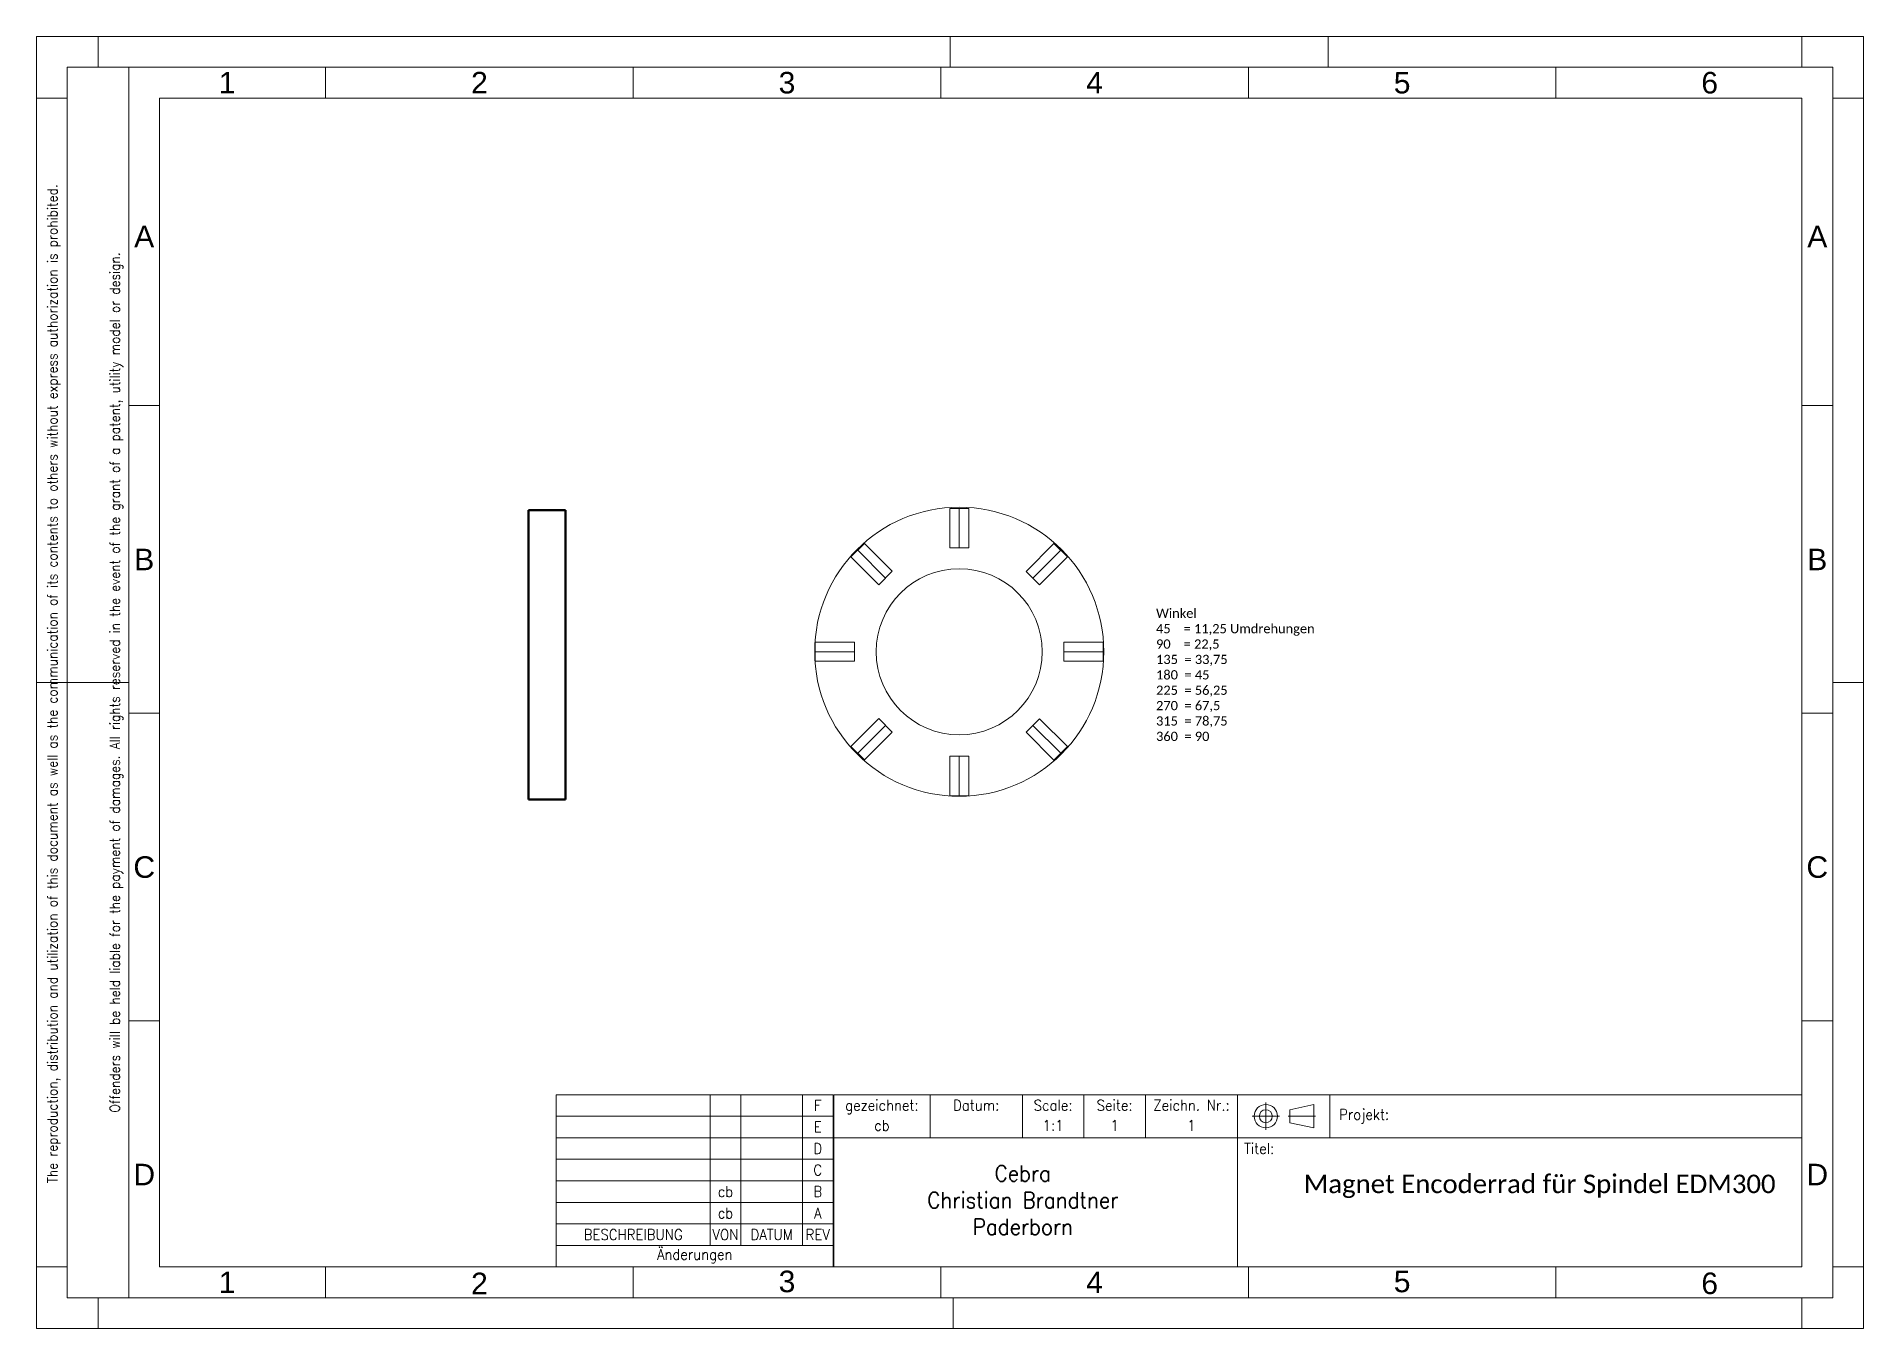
# Model space of a CAD drawing. Header units: millimetres. Extents: x 0 to 297, y -210 to 0.
import ezdxf
from ezdxf.enums import TextEntityAlignment as Align

# ---------------------------------------------------------------- set-up
doc = ezdxf.new("R2010")
doc.units = ezdxf.units.MM
doc.linetypes.add('ACAD_ISO10W100', pattern=[18, 12, -3, 0, -3])
doc.linetypes.add('DASHDOT2', pattern=[12.7, 6.35, -3.175, 0, -3.175])
doc.layers.get('0').update_dxf_attribs({"lineweight": 50, "true_color": 0xffffff})
for name, color, linetype, lineweight, true_color in [('9.1 Drawing sheet', 178, 'Continuous', 9, 0x000000), ('Bemassung', 5, 'Continuous', 13, 0x0000ff), ('Center', 1, 'ACAD_ISO10W100', 13, 0xff0000), ('Info', 178, 'Continuous', 13, 0x000000), ('Magnet', 96, 'Continuous', 13, 0x008000), ('Zeichnungsrahmen', 3, 'Continuous', 5, 0x00ff00)]:
    doc.layers.add(name, color=color, linetype=linetype, lineweight=lineweight, true_color=true_color)
doc.styles.add('textstyle100', font='Standard')
doc.styles.add('textstyle102', font='')
doc.styles.add('textstyle103', font='')
doc.styles.add('textstyle11', font='Standard')
doc.styles.add('textstyle12', font='')
doc.styles.add('textstyle13', font='')
doc.styles.add('textstyle14', font='')
doc.styles.add('textstyle15', font='')
doc.styles.add('textstyle16', font='')
doc.styles.add('textstyle17', font='')
doc.styles.add('textstyle18', font='')
doc.styles.add('textstyle19', font='')
doc.styles.add('textstyle20', font='')
doc.styles.add('textstyle21', font='')
doc.styles.add('textstyle22', font='')
doc.styles.add('textstyle23', font='')
doc.styles.add('textstyle24', font='')
doc.styles.add('textstyle25', font='')
doc.styles.add('textstyle26', font='')
doc.styles.add('textstyle27', font='')
doc.styles.add('textstyle28', font='')
doc.styles.add('textstyle29', font='')
doc.styles.add('textstyle30', font='')
doc.styles.add('textstyle31', font='')
doc.styles.add('textstyle32', font='standard')
doc.styles.add('textstyle33', font='standard')
doc.styles.add('textstyle34', font='Standard')
doc.styles.add('textstyle35', font='Standard')
doc.styles.add('textstyle36', font='Standard')
doc.styles.add('textstyle37', font='Standard')
doc.styles.add('textstyle38', font='Standard')
doc.styles.add('textstyle39', font='Standard')
doc.styles.add('textstyle40', font='Standard')
doc.styles.add('textstyle41', font='Standard')
doc.styles.add('textstyle42', font='Standard')
doc.styles.add('textstyle43', font='Standard')
doc.styles.add('textstyle44', font='Standard')
doc.styles.add('textstyle45', font='Standard')
doc.styles.add('textstyle46', font='Standard')
doc.styles.add('textstyle47', font='Standard')
doc.styles.add('textstyle48', font='Standard')
doc.styles.add('textstyle49', font='Standard')
doc.styles.add('textstyle50', font='Standard')
doc.styles.add('textstyle51', font='Standard')
doc.styles.add('textstyle52', font='Standard')
doc.styles.add('textstyle53', font='Standard')
doc.styles.add('textstyle54', font='Standard')
doc.styles.add('textstyle55', font='Standard')
doc.styles.add('textstyle56', font='Standard')
doc.styles.add('textstyle57', font='Standard')
doc.styles.add('textstyle58', font='Standard')
doc.styles.add('textstyle59', font='Standard')
doc.styles.add('textstyle60', font='Standard')
doc.styles.add('textstyle61', font='Standard')
doc.styles.add('textstyle62', font='Standard')
doc.styles.add('textstyle63', font='Standard')
doc.styles.add('textstyle64', font='Standard')
doc.styles.add('textstyle65', font='Standard')
doc.styles.add('textstyle66', font='Standard')
doc.styles.add('textstyle67', font='Standard')
doc.styles.add('textstyle68', font='Standard')
doc.styles.add('textstyle69', font='Standard')
doc.styles.add('textstyle70', font='Standard')
doc.styles.add('textstyle71', font='Standard')
doc.styles.add('textstyle72', font='Standard')
doc.styles.add('textstyle73', font='Standard')
doc.styles.add('textstyle74', font='Standard')
doc.styles.add('textstyle75', font='Standard')
doc.styles.add('textstyle76', font='Standard')
doc.styles.add('textstyle77', font='Standard')
doc.styles.add('textstyle78', font='Standard')
doc.styles.add('textstyle80', font='Standard')
doc.styles.add('textstyle83', font='Standard')
doc.styles.add('textstyle97', font='Standard')
doc.styles.get('textstyle102').set_extended_font_data('Carlito')
doc.styles.get('textstyle103').set_extended_font_data('Carlito')
doc.styles.get('textstyle12').set_extended_font_data('Arial')
doc.styles.get('textstyle13').set_extended_font_data('Arial')
doc.styles.get('textstyle14').set_extended_font_data('Arial')
doc.styles.get('textstyle15').set_extended_font_data('Arial')
doc.styles.get('textstyle16').set_extended_font_data('Arial')
doc.styles.get('textstyle17').set_extended_font_data('Arial')
doc.styles.get('textstyle18').set_extended_font_data('Arial')
doc.styles.get('textstyle19').set_extended_font_data('Arial')
doc.styles.get('textstyle20').set_extended_font_data('Arial')
doc.styles.get('textstyle21').set_extended_font_data('Arial')
doc.styles.get('textstyle22').set_extended_font_data('Arial')
doc.styles.get('textstyle23').set_extended_font_data('Arial')
doc.styles.get('textstyle24').set_extended_font_data('Arial')
doc.styles.get('textstyle25').set_extended_font_data('Arial')
doc.styles.get('textstyle26').set_extended_font_data('Arial')
doc.styles.get('textstyle27').set_extended_font_data('Arial')
doc.styles.get('textstyle28').set_extended_font_data('Arial')
doc.styles.get('textstyle29').set_extended_font_data('Arial')
doc.styles.get('textstyle30').set_extended_font_data('Arial')
doc.styles.get('textstyle31').set_extended_font_data('Arial')

# ---------------------------------------------------------------- blocks, each defined once
blk = doc.blocks.new('DIN-A4-Zeichnungsrahmen')
at = {"layer": 'Zeichnungsrahmen'}
for p, q in [((0, 210), (297, 210)), ((0, 0), (0, 210)), ((148.5, 205), (148.5, 210)), ((210, 205), (210, 210)), ((297, 210), (297, 0)), ((10, 205), (292, 205)), ((15, 5), (15, 205)), ((47, 200), (47, 205)), ((97, 200), (97, 205)), ((147, 200), (147, 205)), ((197, 200), (197, 205)), ((247, 200), (247, 205)), ((292, 10), (292, 205)), ((5, 200), (5, 10)), ((15.02, 150), (20, 150)), ((291.98, 150), (287, 150)), ((0, 105), (15, 105)), ((292, 105), (297, 105)), ((15.02, 100), (20, 100)), ((291.98, 100), (287, 100)), ((15.02, 50), (20, 50)), ((291.98, 50), (287, 50)), ((47, 10), (47, 5)), ((97, 10), (97, 5)), ((147, 10), (147, 5)), ((197, 10), (197, 5)), ((247, 10), (247, 5)), ((15, 5), (10, 5)), ((15, 5), (292, 5)), ((149, 5), (149, 0)), ((297, 0), (0, 0))]:
    blk.add_line(p, q, dxfattribs=at)
at = {"layer": 'Zeichnungsrahmen', "color": 7, "true_color": 0xffffff}
for p, q in [((297, 205), (297, 190)), ((20, 10), (20, 200)), ((20, 200), (287, 200)), ((287, 200), (287, 10)), ((287, 10), (20, 10))]:
    blk.add_line(p, q, dxfattribs=at)
at = {"layer": 'Zeichnungsrahmen'}
for points in [[(0, 200), (5, 200), (5, 205), (10, 205), (10, 210)], [(297, 200), (292, 200), (292, 205), (287, 205), (287, 210)], [(0, 10), (5, 10), (5, 5), (10, 5), (10, 0)], [(297, 10), (292, 10), (292, 5), (287, 5), (287, 0)]]:
    blk.add_lwpolyline(points, dxfattribs=at)
for s, style, p in [('1', 'textstyle14', (31, 202.5)), ('2', 'textstyle15', (72, 202.5)), ('3', 'textstyle16', (122, 202.5)), ('4', 'textstyle17', (172, 202.5)), ('5', 'textstyle13', (222, 202.5)), ('6', 'textstyle12', (272, 202.5)), ('A', 'textstyle18', (17.5, 177.5)), ('A', 'textstyle22', (289.5, 177.5)), ('B', 'textstyle19', (17.51, 125)), ('B', 'textstyle23', (289.49, 125)), ('C', 'textstyle20', (17.51, 75)), ('C', 'textstyle24', (289.49, 75)), ('D', 'textstyle21', (17.51, 25.02)), ('D', 'textstyle25', (289.49, 25.02)), ('1', 'textstyle28', (31, 7.5)), ('2', 'textstyle29', (72, 7.32)), ('3', 'textstyle30', (122, 7.64)), ('4', 'textstyle31', (172, 7.5)), ('5', 'textstyle27', (222, 7.64)), ('6', 'textstyle26', (272, 7.34))]:
    blk.add_text(s, height=3.5, dxfattribs=dict(at, style=style)).set_placement(p, align=Align.MIDDLE_CENTER)
at = {"layer": 'Zeichnungsrahmen', "char_height": 1.6, "width": 490.6779, "attachment_point": 5, "rotation": 90}
for s, insert, style in [('The reproduction, distribution and utilization of this document as well as the communication of its contents to others without express authorization is prohibited. ', (2.85, 104.79), 'textstyle32'), ('Offenders will be held liable for the payment of damages. All rights reserved in the event of the grant of a patent, utility model or design.', (13, 105), 'textstyle33')]:
    blk.add_mtext(s, dxfattribs=dict(at, insert=insert, style=style))
blk = doc.blocks.new('Logo')
at = {"layer": '9.1 Drawing sheet', "linetype": 'Continuous', "lineweight": 9, "insert": (-112.68, 10.5), "char_height": 2.6073, "width": 144.8522, "attachment_point": 2, "style": 'textstyle11'}
blk.add_mtext('Cebra\\PChristian Brandtner\\PPaderborn', dxfattribs=at)
blk = doc.blocks.new('Title block')
at = {"layer": '9.1 Drawing sheet'}
for p, q in [((-157.41, 28), (0, 28)), ((-157.41, 28), (-157.41, 0)), ((-141.74, 21), (-141.74, 28)), ((-126.74, 21), (-126.74, 28)), ((-116.74, 21), (-116.74, 28)), ((-106.74, 21), (-106.74, 28)), ((-91.74, 21), (-91.74, 28)), ((-76.74, 21), (-76.74, 28)), ((0, 0), (0, 28)), ((-157.41, 21), (0, 21)), ((-91.74, 0), (-91.74, 21)), ((-157.41, 0), (0, 0))]:
    blk.add_line(p, q, dxfattribs=at)
at = {"layer": '9.1 Drawing sheet', "color": 9, "linetype": 'DASHDOT2', "lineweight": 5, "true_color": 0xc0c0c0}
for p, q in [((-89.39, 24.5), (-84.94, 24.5)), ((-87.16, 22.28), (-87.16, 26.72)), ((-83.54, 24.5), (-79.09, 24.5))]:
    blk.add_line(p, q, dxfattribs=at)
at = {"layer": '9.1 Drawing sheet', "color": 9, "linetype": 'Continuous', "lineweight": 9, "true_color": 0xc0c0c0}
for p, q in [((-79.35, 26.4), (-83.28, 25.55)), ((-83.28, 25.55), (-83.28, 23.45)), ((-79.35, 26.4), (-79.35, 22.6)), ((-83.28, 23.45), (-79.35, 22.6))]:
    blk.add_line(p, q, dxfattribs=at)
for radius in [1.9, 1.05]:
    blk.add_circle((-87.16, 24.5), radius, dxfattribs=at)
at = {"layer": '9.1 Drawing sheet', "linetype": 'Continuous', "lineweight": 25}
blk.add_blockref('Logo', (-13.98, 6.01), dxfattribs=at)
at = {"layer": '9.1 Drawing sheet', "linetype": 'Continuous', "lineweight": 9, "width": 96.5681}
for s, insert, char_height, attachment_point, style in [('gezeichnet:', (-149.57, 27.15), 1.7382, 2, 'textstyle64'), ('Datum:', (-134.24, 27.15), 1.738, 2, 'textstyle65'), ('Scale:', (-121.74, 27.15), 1.738, 2, 'textstyle66'), ('Seite:', (-111.74, 27.15), 1.738, 2, 'textstyle67'), ('Zeichn. Nr.:', (-99.24, 27.15), 1.7382, 2, 'textstyle63'), ('Projekt:', (-75.25, 24.5), 1.738, 4, 'textstyle75'), ('Titel:', (-88.23, 20.11), 1.738, 2, 'textstyle76')]:
    blk.add_mtext(s, dxfattribs=dict(at, insert=insert, char_height=char_height, attachment_point=attachment_point, style=style))
at = {"layer": '9.1 Drawing sheet', "linetype": 'Continuous', "lineweight": 0}
for tag, height, style, p in [('5. Designed', 1.74, 'textstyle74', (-149.57, 23)), ('4. Drawing Date', 1.74, 'textstyle73', (-134.24, 23)), ('6. Scale', 1.74, 'textstyle72', (-121.74, 23)), ('7. Sheet', 1.74, 'textstyle71', (-111.74, 23)), ('3. Drawing No.', 1.74, 'textstyle70', (-99.24, 23)), ('2. Title', 2.54, 'textstyle68', (-45.87, 10.5))]:
    blk.add_attdef(tag, text='', height=height, dxfattribs=dict(at, style=style)).set_placement(p, align=Align.MIDDLE_CENTER)
at = {"layer": '9.1 Drawing sheet', "linetype": 'Continuous', "lineweight": 0, "style": 'textstyle69'}
blk.add_attdef('1. Customer/Project', text='', height=1.74, dxfattribs=at).set_placement((-49.84, 24.79), align=Align.MIDDLE_LEFT)
blk = doc.blocks.new('Revision block')
at = {"layer": '9.1 Drawing sheet'}
for p, q in [((-45, 28), (0, 28)), ((-45, 28), (-45, 0)), ((-20, 28), (-20, 3.5)), ((-15, 28), (-15, 3.5)), ((-5, 28), (-5, 3.5)), ((0, 28), (0, 0)), ((-45, 24.5), (0, 24.5)), ((-45, 21), (0, 21)), ((-45, 17.5), (0, 17.5)), ((-45, 14), (0, 14)), ((-45, 10.5), (0, 10.5)), ((-45, 7), (0, 7)), ((-45, 3.5), (0, 3.5)), ((-45, 0), (0, 0))]:
    blk.add_line(p, q, dxfattribs=at)
at = {"layer": '9.1 Drawing sheet', "linetype": 'Continuous', "lineweight": 0, "width": 96.5681, "attachment_point": 5}
for s, insert, char_height, style in [('F', (-2.5, 26.25), 1.74, 'textstyle41'), ('E', (-2.5, 22.75), 1.74, 'textstyle40'), ('D', (-2.5, 19.25), 1.74, 'textstyle39'), ('C', (-2.5, 15.75), 1.74, 'textstyle38'), ('B', (-2.5, 12.25), 1.74, 'textstyle37'), ('A', (-2.5, 8.75), 1.74, 'textstyle36'), ('BESCHREIBUNG', (-32.5, 5.25), 1.7382, 'textstyle54'), ('VON', (-17.5, 5.25), 1.738, 'textstyle56'), ('DATUM', (-10, 5.25), 1.738, 'textstyle58'), ('REV', (-2.5, 5.25), 1.738, 'textstyle60'), ('Änderungen', (-22.5, 1.75), 1.738, 'textstyle52')]:
    blk.add_mtext(s, dxfattribs=dict(at, insert=insert, char_height=char_height, style=style))
at = {"layer": '9.1 Drawing sheet', "linetype": 'Continuous', "lineweight": 0}
for tag, style, p in [('9.7 Rev."F" Discript.', 'textstyle62', (-43.35, 26.25)), ('9.4 Rev."E" Discript.', 'textstyle57', (-43.35, 22.75)), ('9.1 Rev."D" Discript.', 'textstyle51', (-43.35, 19.25)), ('7. Rev."C" Discript.', 'textstyle48', (-43.35, 15.75)), ('4. Rev."B" Discript.', 'textstyle45', (-43.35, 12.25)), ('1. Rev."A" Discript.', 'textstyle42', (-43.35, 8.75))]:
    blk.add_attdef(tag, text='', height=1.74, dxfattribs=dict(at, style=style)).set_placement(p, align=Align.MIDDLE_LEFT)
for tag, style, p in [('9.8 Rev."F" by', 'textstyle34', (-17.5, 26.25)), ('9.9 Rev."F" Date', 'textstyle35', (-10, 26.25)), ('9.5 Rev."E" by', 'textstyle59', (-17.5, 22.75)), ('9.6 Rev."E" Date', 'textstyle61', (-10, 22.75)), ('9.2 Rev."D" by', 'textstyle53', (-17.5, 19.25)), ('9.3 Rev."D" Date', 'textstyle55', (-10, 19.25)), ('8. Rev."C" by', 'textstyle49', (-17.5, 15.75)), ('9. Rev."C" Date', 'textstyle50', (-10, 15.75)), ('5. Rev."B" by', 'textstyle46', (-17.5, 12.25)), ('6. Rev."B" Date', 'textstyle47', (-10, 12.25)), ('2. Rev."A" by', 'textstyle43', (-17.5, 8.75)), ('3. Rev."A" Date', 'textstyle44', (-10, 8.75))]:
    blk.add_attdef(tag, text='', height=1.74, dxfattribs=dict(at, style=style)).set_placement(p, align=Align.MIDDLE_CENTER)
blk = doc.blocks.new('Magnet')
at = {"layer": 'Center'}
blk.add_line((1.55, 6.4), (1.55, 0), dxfattribs=at)
at = {"layer": 'Magnet'}
for p, q in [((0, 6.4), (0, 0)), ((3.1, 6.4), (0, 6.4)), ((3.1, 0), (3.1, 6.4)), ((0, 0), (3.1, 0))]:
    blk.add_line(p, q, dxfattribs=at)

msp = doc.modelspace()

# ---------------------------------------------------------------- linework, layer by layer
for p, q in [((81, -77), (80, -77)), ((80, -77), (80, -124)), ((86, -77), (81, -77)), ((86, -124), (86, -77)), ((80, -124), (86, -124))]:
    msp.add_line(p, q)
at = {"layer": 'Info'}
for radius in [23.5, 13.5]:
    msp.add_circle((150, -100), radius, dxfattribs=at)

# ---------------------------------------------------------------- block references
msp.add_blockref('DIN-A4-Zeichnungsrahmen', (0, -210))
ref = msp.add_blockref('Revision block', (129.5, -200))
ref.add_attrib('2. Rev."A" by', 'cb', dxfattribs={"layer": 'Info', "height": 1.738, "style": 'textstyle97'}).set_placement((112, -191.25), align=Align.MIDDLE_CENTER)
ref.add_attrib('5. Rev."B" by', 'cb', dxfattribs={"layer": 'Info', "height": 1.738, "style": 'textstyle100'}).set_placement((112, -187.75), align=Align.MIDDLE_CENTER)
ref = msp.add_blockref('Title block', (287, -200))
ref.add_attrib('7. Sheet', '1', dxfattribs={"layer": 'Info', "height": 1.74, "style": 'textstyle77'}).set_placement((175.26, -177), align=Align.MIDDLE_CENTER)
ref.add_attrib('6. Scale', '1:1', dxfattribs={"layer": 'Info', "height": 1.738, "style": 'textstyle78'}).set_placement((165.26, -177), align=Align.MIDDLE_CENTER)
ref.add_attrib('5. Designed', 'cb', dxfattribs={"layer": 'Info', "height": 1.738, "style": 'textstyle80'}).set_placement((137.43, -177), align=Align.MIDDLE_CENTER)
ref.add_attrib('3. Drawing No.', '1', dxfattribs={"layer": 'Info', "height": 1.74, "style": 'textstyle83'}).set_placement((187.76, -177), align=Align.MIDDLE_CENTER)
at = {"layer": 'Magnet'}
for p in [(148.45, -83.1), (148.45, -123.4)]:
    msp.add_blockref('Magnet', p, dxfattribs=at)
for p, rotation in [((136.93, -89.12), 45), ((160.88, -86.93), 315), ((133, -101.55), 90), ((173.4, -101.55), 90), ((132.4, -115.4), 315), ((165.4, -117.6), 45)]:
    msp.add_blockref('Magnet', p, dxfattribs=dict(at, rotation=rotation))

# ---------------------------------------------------------------- texts
at = {"insert": (206, -185), "char_height": 1, "attachment_point": 1, "style": 'textstyle103'}
msp.add_mtext('\\H3;Magnet Encoderrad für Spindel EDM300', dxfattribs=at)
at = {"layer": 'Bemassung', "insert": (182, -93), "char_height": 1, "attachment_point": 1, "style": 'textstyle102'}
msp.add_mtext('\\c0;\\H1.5;Winkel\\P45    = 11,25 Umdrehungen\\P90    = 22,5\\P135  = 33,75\\P180  = 45\\P225  = 56,25\\P270  = 67,5\\P315  = 78,75\\P360  = 90\\P', dxfattribs=at)

doc.saveas('drawing.dxf')
